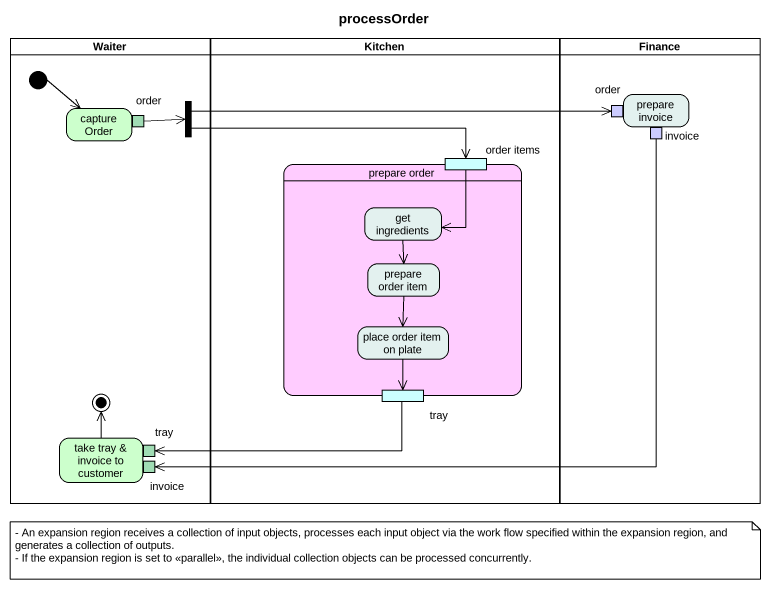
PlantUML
@startuml
title processOrder
hide empty description
state Waiter <<partition>> {
  state "capture Order" as capture_Order #CCFFCC {
    state order <<outputPin>> #A0DCB4
  }
  state fork1 <<fork>>
  state "take tray & invoice to customer" as take_tray_invoice_to #CCFFCC {
    state "tray" as tray_2 <<inputPin>> #A0DCB4
    state "invoice" as invoice_2 <<inputPin>> #A0DCB4
  }
  [*] --> capture_Order
  take_tray_invoice_to -up-> [*]
}
state Kitchen <<partition>> {
  state "prepare order" as prepare_order #FFCCFF {
    state "order items" as order_items <<inputPin>> #CCFFFF
    state "get ingredients" as get_ingredients #E3F1EF
    state "prepare order item" as prepare_order_item #E3F1EF
    state "place order item on plate" as place_order_item_on_plate #E3F1EF
    state tray <<inputPin>> #CCFFFF
  }
}
state Finance <<partition>> {
  state "prepare invoice" as prepare_invoice #E3F1EF {
    state "order" as order_2 <<inputPin>> #CCCCFF
    state invoice <<outputPin>> #CCCCFF
  }
}
order -right-> fork1
fork1 -right-> order_2
fork1 -right-> order_items
order_items --> get_ingredients
invoice --> invoice_2
get_ingredients --> prepare_order_item
prepare_order_item --> place_order_item_on_plate
place_order_item_on_plate --> tray
tray -left-> tray_2
note as N1
  - An expansion region receives a collection of input objects, processes each input object via the work flow specified within the expansion region, and generates a collection of outputs.
  - If the expansion region is set to <<parallel>>, the individual collection objects can be processed concurrently.
end note
@enduml
